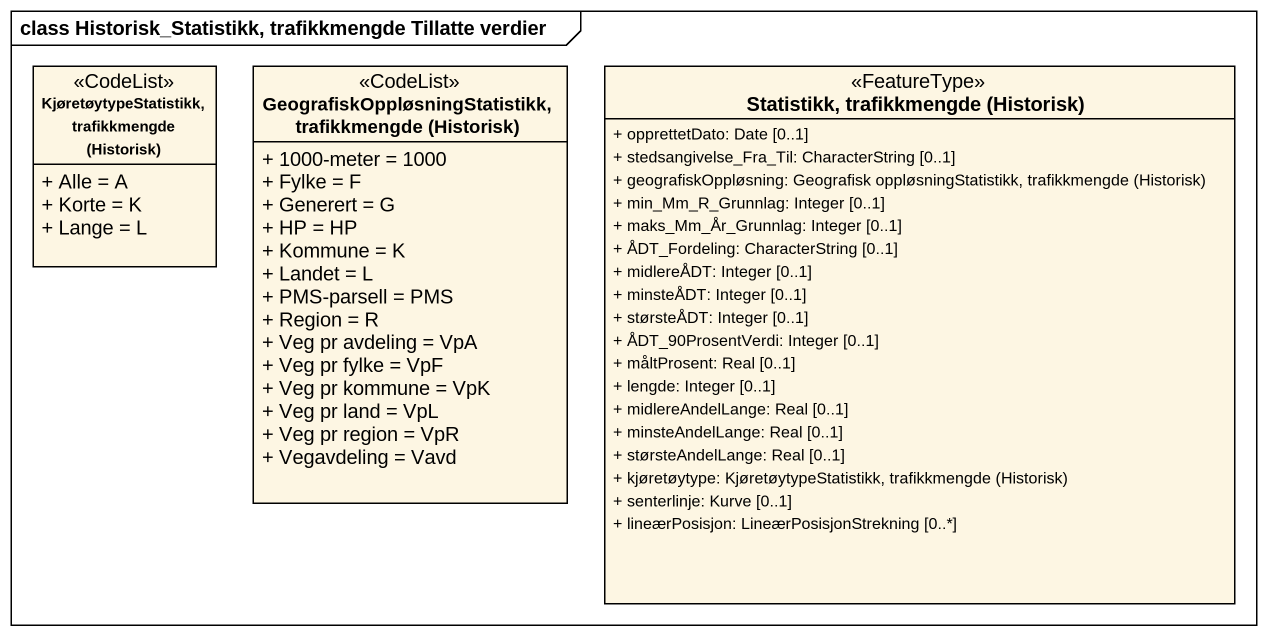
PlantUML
@startuml
mainframe class Historisk_Statistikk, trafikkmengde Tillatte verdier
hide circle
hide empty members
skinparam classAttributeIconSize 0
class "KjøretøytypeStatistikk, trafikkmengde (Historisk)" as KjøretøytypeStatistikk <<CodeList>> {
  + Alle = A
  + Korte = K
  + Lange = L
}
class "GeografiskOppløsningStatistikk, trafikkmengde (Historisk)" as GeografiskOppløsningStatisti <<CodeList>> {
  + 1000-meter = 1000
  + Fylke = F
  + Generert = G
  + HP = HP
  + Kommune = K
  + Landet = L
  + PMS-parsell = PMS
  + Region = R
  + Veg pr avdeling = VpA
  + Veg pr fylke = VpF
  + Veg pr kommune = VpK
  + Veg pr land = VpL
  + Veg pr region = VpR
  + Vegavdeling = Vavd
}
class "Statistikk, trafikkmengde (Historisk)" as Statistikk_trafikkmengde <<FeatureType>> {
  + opprettetDato: Date [0..1]
  + stedsangivelse_Fra_Til: CharacterString [0..1]
  {field} + geografiskOppløsning: Geografisk oppløsningStatistikk, trafikkmengde (Historisk)
  + min_Mm_R_Grunnlag: Integer [0..1]
  + maks_Mm_År_Grunnlag: Integer [0..1]
  + ÅDT_Fordeling: CharacterString [0..1]
  + midlereÅDT: Integer [0..1]
  + minsteÅDT: Integer [0..1]
  + størsteÅDT: Integer [0..1]
  + ÅDT_90ProsentVerdi: Integer [0..1]
  + måltProsent: Real [0..1]
  + lengde: Integer [0..1]
  + midlereAndelLange: Real [0..1]
  + minsteAndelLange: Real [0..1]
  + størsteAndelLange: Real [0..1]
  {field} + kjøretøytype: KjøretøytypeStatistikk, trafikkmengde (Historisk)
  + senterlinje: Kurve [0..1]
  + lineærPosisjon: LineærPosisjonStrekning [0..*]
}
@enduml
